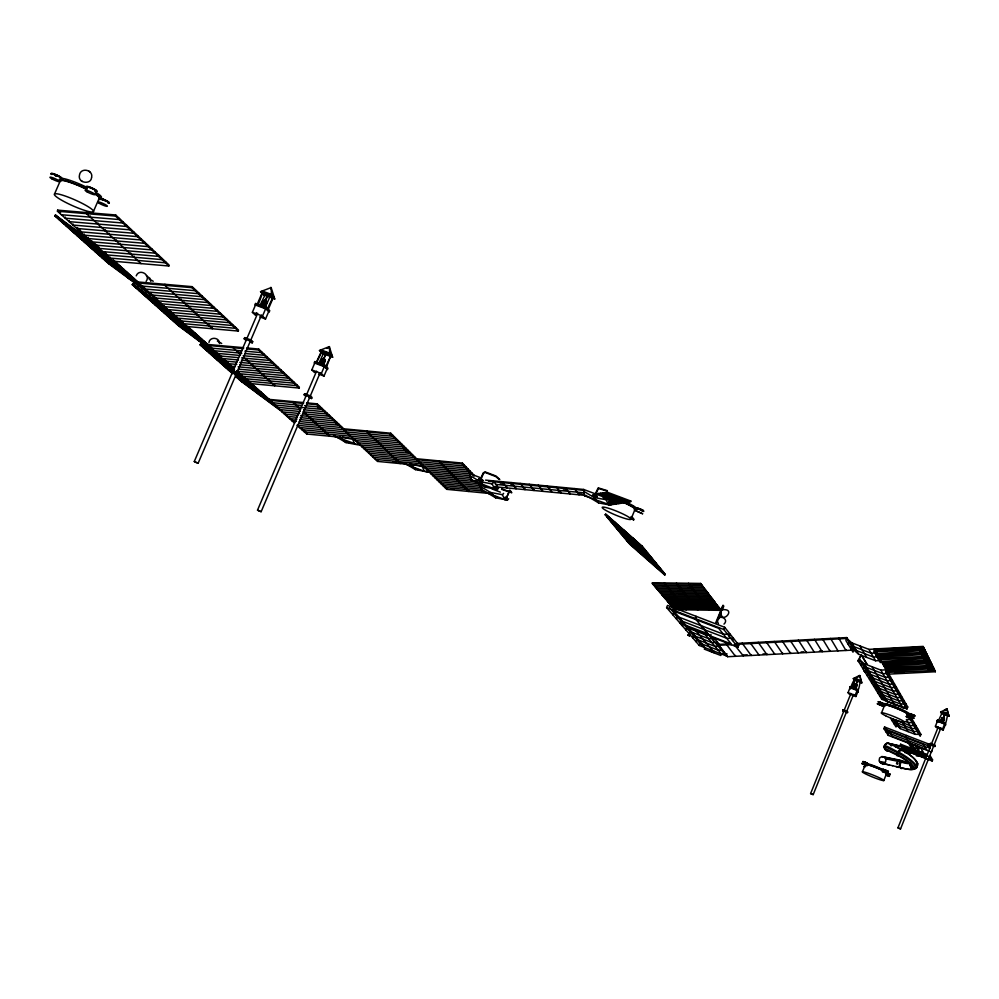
<?xml version="1.0" encoding="UTF-8"?>
<svg xmlns="http://www.w3.org/2000/svg" width="999" height="999" viewBox="0 0 999 999"><rect width="100%" height="100%" fill="white"/><g stroke="black" fill="none" stroke-linecap="round" stroke-linejoin="round"><path stroke-width="1.5" d="M922.764 752.709L921.303 748.538L918.768 747.889L918.031 748.888M611.9 503.846L611.625 504.67L630.594 501.873L630.869 501.073L611.9 503.846L610.626 505.157L584.502 495.741L583.678 489.46L556.393 486.85L560.951 493.069M498.663 488.124L497.39 489.435L494.567 488.911L471.004 479.97L469.78 473.626M495.367 487.387L494.555 487.462L494.967 486.463L496.678 487.387M495.816 487.962L496.653 488.573L496.016 487.637M495.979 488.024C495.641 489.86 495.929 485.926 495.829 488.536M506.568 498.051C508.916 500.974 502.534 497.377 506.431 497.877M509.877 490.759L505.944 498.776M917.606 763.373L916.707 767.657A19.031 3.584 18.2 0 1 914.147 768.506L910.663 766.645M691.633 602.547L691.658 601.773M692.257 588.823L692.282 588.024L687.799 587.974M693.506 590.397L693.543 589.61M694.08 605.556L694.118 604.782M696.003 593.518L696.028 592.732M696.515 608.528L696.54 607.767M698.463 596.615L698.501 595.829M720.878 610.352L700.536 583.416L652.422 582.779L652.384 583.578L674.612 609.677L720.878 610.352L700.536 583.416M700.911 599.675L700.948 598.901M703.021 586.613L702.984 587.4L655.094 586.75L655.132 585.963L657.779 589.909L705.444 590.559L705.481 589.772M703.333 602.709L703.371 601.935L700.436 601.898M704.245 588.186L704.22 588.985L656.443 588.336L656.48 587.537M705.731 605.719L705.769 604.944L701.398 604.882M706.693 591.333L706.668 592.12L659.115 591.47L659.14 590.684M707.916 592.894L707.879 593.681L660.439 593.019L660.464 592.245L663.061 596.116L710.301 596.778L710.326 595.991L704.407 595.916M708.116 608.703L708.141 607.929L705.244 607.892M709.128 594.455L709.09 595.229L661.75 594.58L661.788 593.793M711.525 597.527L711.488 598.314L664.372 597.652L664.41 596.865L665.671 599.175L712.687 599.85L712.724 599.063L706.83 598.975M713.91 600.586L713.873 601.361L666.97 600.699L666.995 599.924L669.542 603.721L716.233 604.395L716.258 603.608M718.593 606.618L718.568 607.38L672.09 606.705L672.115 605.943L674.612 609.677M916.62 762.811L916.657 762.137M664.435 582.941L686.151 609.84L686.188 609.078M665.721 585.327L665.759 584.54M668.368 588.498L668.393 587.699M668.294 601.435L668.256 602.21L715.059 602.884L715.084 602.11L709.228 602.022M670.978 591.633L671.016 590.846M673.563 594.742L673.601 593.955L670.641 593.918M673.376 607.429L673.351 608.191L719.73 608.878L719.755 608.104L713.948 608.016M676.448 583.104L697.714 610.014M676.136 597.814L676.161 597.04L670.292 596.952M677.722 585.489L677.747 584.702M677.409 599.35L677.434 598.563M678.671 600.861L678.708 600.087L672.851 599.999M680.307 588.661L680.331 587.862M679.932 602.372L679.969 601.598M681.193 603.883L681.218 603.109L675.399 603.021M682.854 591.795L682.891 591.008L678.433 590.946M682.442 605.382L682.467 604.607M684.128 593.356L684.165 592.569M683.678 606.88L683.716 606.106L677.921 606.018M684.927 608.366L684.952 607.592M685.389 594.904L685.426 594.118L679.52 594.043M686.65 596.453L686.688 595.666M688.486 583.266L709.29 610.177M689.148 599.512L689.185 598.726M689.722 585.651L689.76 584.852M900.436 749.437L900.199 748.813L898.064 751.847C894.33 750.736 877.984 739.522 886.3 750.499M884.34 747.339L884.714 745.366M609.028 502.872L608.291 503.259L608.703 502.26L610.127 503.009M609.427 504.308C608.191 503.446 611.688 505.244 609.44 503.746M499.225 479.458L495.716 476.535L485.052 472.427L483.678 473.264L480.282 480.382L481.343 480.981M902.172 761.937C902.035 758.029 896.952 770.554 902.909 768.256A16.046 3.009 18.2 0 0 913.198 768.743L913.049 768.381M689.073 635.277L687.886 635.039M898.064 751.847L896.84 755.656L897.751 754.907M917.269 762.824L916.22 760.938A16.921 3.521 30.7 0 0 904.357 751.223C901.348 744.605 896.278 757.517 898.938 755.531M900.923 749.849L900.698 749.25L898.675 752.147A3.971 0.724 -62.2 0 0 897.626 754.557L897.689 755.744M901.622 750.062L901.585 749.412M91.608 177.535C93.556 169.805 80.682 167.008 79.483 175.025C77.422 183.242 90.884 184.927 91.533 177.772M910.239 763.985L910.713 766.92M910.176 765.184L910.451 764.148M917.482 765.321L917.756 764.272M547.327 485.989L551.947 492.207M549.587 489.535L549.7 488.686M565.471 487.712L569.979 493.931L570.079 493.081M574.462 489.435L574.575 488.586L579.008 494.792L579.108 493.943L582.13 494.23M507.13 487.075L507.03 487.924L502.097 481.693M511.126 482.542L515.996 488.786L516.096 487.937M520.167 483.404L524.962 489.635L525.074 488.786M522.514 486.963L522.627 486.101M529.208 484.265L533.953 490.497L534.053 489.647M495.529 484.378L531.53 487.824L531.643 486.963M538.261 485.127L542.944 491.358M540.559 488.673L540.659 487.824M477.584 482.667L477.697 481.83M493.081 480.831L498.076 487.075L586.538 495.516M435.052 476.885L434.927 477.722L476.71 481.743M437.05 478.846L436.925 479.682L478.596 483.691M439.498 460.926L439.385 461.788L468.768 491.471L468.893 490.646M439.023 480.794L438.911 481.63L480.482 485.639M441.408 463.836L441.533 462.987M440.996 482.742L440.884 483.578L480.869 487.437M443.431 465.884L443.556 465.022M442.969 484.677L442.844 485.502L482.729 489.36M445.442 467.907L445.566 467.057M444.917 486.6L444.805 487.425L484.59 491.271M447.44 469.93L447.564 469.08M489.385 493.469L446.74 489.335L446.853 488.511L424.937 466.92L424.812 467.757L470.129 472.102L470.242 471.253L467.22 470.966M449.425 471.94L449.55 471.091M451.411 473.938L451.523 473.089M453.384 475.924L453.496 475.087M455.332 477.909L455.457 477.06M457.28 479.87L457.405 479.033M459.228 481.83L459.34 480.994M462.412 463.111L474.1 475.262L473.988 476.098L462.287 463.973L462.412 463.111L416.645 458.753L390.721 433.216L343.793 428.808L317.158 403.833L306.643 402.859M461.151 483.778L461.276 482.942M464.385 465.159L464.26 466.021L373.189 457.33M463.074 485.714L463.186 484.877M466.346 467.207L466.233 468.056L375.387 459.378M464.985 487.649L465.097 486.813M468.306 469.23L468.181 470.079L377.56 461.413L317.02 404.732L306.506 403.758M466.883 489.56L466.995 488.736M403.896 446.191L403.771 447.053L357.542 442.682L357.679 441.808M412.437 454.607L412.325 455.469L366.558 451.111L366.683 450.262L362.2 446.053L362.075 446.915L408.067 451.286L408.191 450.424L403.584 449.987M414.548 456.68L414.423 457.542L368.781 453.196L368.906 452.335M416.533 459.615L416.645 458.753M418.618 461.663L418.743 460.814M420.691 463.711L420.816 462.849M422.752 465.734L422.877 464.885L422.377 466.595L424.263 471.266L427.809 471.94L428.608 470.541M426.973 468.931L426.86 469.78L472.065 474.113L472.177 473.264L469.155 472.964M429.008 470.929L428.896 471.778L469.468 475.674M431.031 472.927L430.919 473.763L471.391 477.659M433.054 474.912L432.929 475.749L471.803 479.483M369.393 434.078L369.518 433.204M371.116 454.408L370.991 455.269L462.287 463.973M376.173 440.584L376.298 439.71M378.409 442.732L378.534 441.858M377.56 461.413L377.684 460.564M380.631 444.867L380.756 443.993M382.842 446.99L382.967 446.116M385.04 449.1L385.164 448.239M446.74 489.335L390.597 434.103L390.721 433.216M395.167 437.587L395.042 438.461L301.898 429.682L302.023 428.808L306.069 432.43M397.365 439.747L397.24 440.634L304.333 431.855L304.458 430.981M395.879 459.49L396.004 458.641M399.55 441.908L399.425 442.782L306.755 434.028L296.978 425.287L390.597 434.103M398.014 461.538L398.126 460.689M401.723 444.056L401.598 444.93L355.269 440.547L355.394 439.672M400.249 462.724L400.137 463.573L367.108 431.893L367.232 431.006M336.688 422.14L336.563 423.027L299.787 419.58M341.446 426.598L341.308 427.472L298.888 423.489M343.668 429.682L343.793 428.808M346.016 431.88L346.141 430.994M348.339 434.066L348.476 433.179M359.94 443.943L359.815 444.805L405.919 449.175L406.044 448.314L402.972 448.014M364.448 448.164L364.323 449.026L410.202 453.384L410.327 452.522L405.731 452.085M305.594 414.048L305.731 413.149M306.755 434.028L306.88 433.154M310.552 418.569L310.677 417.682M312.999 420.816L313.137 419.93M317.02 404.732L317.158 403.833M315.447 423.052L315.572 422.165M319.643 406.168L319.518 407.068L304.52 405.669M324.588 410.789L324.45 411.688L303.571 409.74M322.702 429.682L322.827 428.808M327.035 413.087L326.898 413.986L303.097 411.763L329.832 436.201M325.087 431.868L325.212 430.994M327.46 434.041L327.597 433.166M331.88 417.632L331.755 418.531L300.699 415.621M334.29 419.892L334.166 420.779L300.249 417.607M269.355 380.906L269.493 379.982M272.64 362.1L272.502 363.049L241.421 360.239M251.323 383.454L269.131 399.375L268.993 400.274L303.496 403.484M275.387 364.672L275.237 365.622L239.835 362.4M225.399 367.295L271.74 401.71L271.603 402.622L301.523 405.394M274.85 384.877L274.713 385.801L244.505 358.191M278.109 367.22L277.959 368.169L239.723 364.685M280.819 369.767L280.669 370.704L238.137 366.833M283.504 372.29L283.366 373.226L238.299 369.118M277.784 407.117L279.358 409.553L300.137 411.488M286.189 374.8L286.039 375.736L236.451 371.203L294.505 423.077L294.63 422.202M282.055 410.939L281.918 411.838L299.675 413.499M288.848 377.297L288.711 378.221L239.248 373.701L239.398 372.777L237.525 371.104M291.496 379.77L291.358 380.706L242.033 376.186L242.17 375.262L241.596 376.024L236.751 372.427M294.131 382.242L293.993 383.166L244.792 378.658L244.942 377.734L250.412 382.642L249.837 383.391L235.427 372.702M289.648 417.732L289.51 418.618L296.853 419.305M293.107 401.598L292.969 402.51L300.587 409.465L276.785 407.255L276.923 406.356L276.361 407.093L238.948 379.32L239.51 378.584L237.725 376.998M296.74 384.69L296.603 385.626L247.54 381.118L247.69 380.194L247.103 380.944L236.263 372.914M295.529 404.845L295.667 403.933M250.274 383.554L299.213 388.062L299.35 387.137L258.704 349.038L246.691 347.952M298.064 407.155L298.202 406.256M238.798 352.972L238.948 352.023M247.327 360.776L247.477 359.827M252.934 365.896L253.072 364.947M299.213 388.062L258.554 350L258.704 349.038M258.466 370.954L258.616 370.017M261.526 351.685L261.376 352.635L244.905 351.161M264.323 354.308L264.186 355.269L244.78 353.509M263.948 375.961L264.086 375.025M267.12 356.918L266.97 357.879L243.157 355.719M269.892 359.528L269.742 360.477L241.546 357.917M211.201 304.508L211.039 305.519L157.705 300.836L157.854 299.825L151.274 293.943L150.637 294.767L108.741 263.748L54.783 215.859L55.457 214.997L97.964 246.428M209.266 325.974L209.428 324.987M212.45 327.759L212.3 328.746L164.81 285.314L164.96 284.29M217.395 310.314L217.233 311.313L164.211 306.643L164.36 305.644M220.454 313.187L220.304 314.185L167.432 309.528M223.514 316.046L223.351 317.045L170.629 312.387L170.779 311.388M226.536 318.893L226.386 319.88L173.814 315.222L173.963 314.235L173.339 315.047L132.243 284.615L132.867 283.803L172.752 313.336M229.558 321.715L229.395 322.702L176.973 318.057L177.135 317.07L176.511 317.882L135.527 287.512L136.139 286.713L155.394 300.974L153.371 298.988L152.76 299.8L199.113 341.071M225.25 360.127L225.112 361.064L236.888 362.137M232.542 324.513L232.392 325.512L180.12 320.866L180.27 319.88L183.404 322.677L182.78 323.476L142.02 293.281L142.632 292.482M235.527 327.31L235.377 328.296L183.242 323.651M233.179 346.74L233.042 347.702L240.709 354.72M230.956 365.222L230.819 366.158L235.202 366.571M186.351 326.436L238.336 331.069L238.486 330.082L192.145 286.651L137.862 281.943L132.867 278.246M233.791 367.757L233.641 368.693L57.443 211.239L57.63 210.152L115.684 214.972L168.993 264.947L168.831 265.996L113.399 261.238L113.561 260.19L137.862 281.943L137.7 282.954L191.983 287.675L238.336 331.069M181.131 300.237L181.281 299.225M184.328 303.172L184.49 302.16M187.512 306.081L187.675 305.082M191.983 287.675L192.145 286.651M190.684 308.978L190.834 307.979M195.367 289.673L195.217 290.697L141.084 285.989L141.246 284.965L140.609 285.801L98.352 254.533M193.831 311.85L193.981 310.851M198.576 292.67L198.414 293.694L144.455 288.986L144.618 287.974L142.37 285.964M196.953 314.71L197.103 313.711M201.761 295.667L201.598 296.678L147.802 291.983L147.952 290.971L147.315 291.795L105.295 260.689L105.931 259.865L102.472 256.793L101.836 257.617L143.968 288.811L144.618 287.974M204.92 298.626L204.77 299.638L151.124 294.942L151.274 293.943M208.067 301.573L207.917 302.585L154.42 297.902L154.583 296.89M148.302 245.542L148.127 246.616L91.671 241.833L91.846 240.759M151.811 248.838L151.636 249.9L95.355 245.117L95.529 244.056L97.353 245.692M155.282 252.098L155.12 253.159L99.013 248.389L99.176 247.327L98.514 248.202L54.783 215.859M158.754 255.344L158.579 256.393L102.647 251.623M162.188 258.566L162.025 259.615L106.256 254.857L106.418 253.796L104.62 252.185M165.597 261.763L165.434 262.812L109.84 258.054L110.002 257.005L109.341 257.867L65.996 225.811L66.658 224.95M161.126 302.747L160.964 303.746L214.148 308.416L214.298 307.417L211.338 307.155M168.831 265.996L115.509 216.071L115.684 214.972M119.405 218.456L119.231 219.555L61.351 214.735M116.246 240.909L116.408 239.847M123.102 221.928L122.927 223.014L65.235 218.194L65.41 217.108M119.855 244.218L120.03 243.157M126.773 225.374L126.598 226.461L69.081 221.641L69.256 220.554M130.419 228.783L130.245 229.87L72.915 225.062L73.089 223.976M130.569 254.008L130.732 252.959M134.041 232.18L133.878 233.267L76.711 228.459L76.886 227.385L80.669 230.757L80.494 231.83L137.475 236.638L137.65 235.564M134.091 257.23L134.253 256.181M141.221 238.911L141.046 239.985L84.241 235.19L84.415 234.116M144.768 242.245L144.605 243.306L87.974 238.524L88.149 237.45M86.601 212.55L86.426 213.649L141.071 263.611M90.247 217.145L90.422 216.046M97.802 224.051L97.964 222.964M105.245 230.856L105.419 229.782M108.941 234.228L109.103 233.154M858.703 660.726L860.276 656.68M858.953 661.326L859.739 660.789L858.953 661.138L859.14 660.252M865.446 671.053L864.197 671.116M904.844 752.522L905.481 749.799M905.406 752.771L906.081 749.912M902.572 749.113L902.147 750.973M904.332 751.535L904.832 749.6M896.503 763.711L896.74 762.774M897.139 763.86L897.377 762.936M897.764 764.023L898.001 763.099M922.364 752.746L922.601 751.835M721.028 611.775C720.541 625.686 737.112 608.878 723.101 609.652M879.332 702.584L880.768 702.871M879.482 702.672L880.406 702.846M882.629 703.858L881.817 703.446M866.807 763.636L865.896 763.099M865.434 762.949L867.344 763.798L865.596 762.961M883.765 704.045L883.178 703.97M868.044 763.698L866.782 763.024M208.941 342.445C209.915 336.313 219.78 337.3 219.455 343.556M600.187 494.093L600.461 493.294L623.838 502.11L623.563 502.909M602.597 493.768L602.872 492.969L626.198 501.76L625.923 502.559M607.367 493.131L607.642 492.332L630.869 501.073M609.477 498.838L609.752 498.026M614.248 498.164L614.522 497.365M614.035 504.308L614.323 503.496L609.065 501.523M616.62 497.827L616.895 497.027M616.433 503.958L616.72 503.146L607.554 499.687M618.831 503.608L619.105 502.797L583.678 489.46L583.566 490.309L488.474 481.256M621.203 503.259L621.478 502.447L598.039 493.618M885.214 770.803L883.89 770.079L885.876 770.853M882.966 763.723L880.594 762.936L879.108 760.564L879.607 757.929L881.817 756.58L900.848 760.301L898.9 767.382L899.537 766.62M909.852 713.736L909.227 713.998M911.725 714.772L910.189 714.335L910.788 714.772M910.426 714.56L911.363 714.747M888.685 774.237L888.024 773.8M889.672 774.088L890.221 774.512L889.572 774.375M889.959 774.637L888.648 773.588M912.686 715.584L913.586 715.746L912.986 715.309M912.474 715.471L914.622 715.896M914.734 716.208L914.247 715.496M892.382 721.078L893.131 719.205L896.765 725.112L896.028 726.972L890.534 718.094M905.131 705.794L905.918 703.845L900.711 704.095L885.102 698.114L880.544 694.105L879.757 696.066M859.477 659.565L882.517 697.339L887.549 702.135L864.31 663.798L859.477 659.565L858.641 661.638L881.742 699.288L906.967 708.965L907.741 707.017L881.992 662.187L929.732 660.277L923.551 660.014M865.846 763.224A12.488 1.111 21.9 0 1 883.765 769.942L884.902 770.704L884.402 770.241M883.765 780.594A11.613 0.999 22 0 0 869.33 773.638A11.613 0.999 22 0 0 866.308 774.275A11.613 0.999 22 0 0 883.765 780.594L886.725 773.214M906.056 716.495L910.601 716.57L920.928 734.415L920.191 736.275L909.827 718.506L910.601 716.57L906.692 716.046M932.142 760.988L929.619 756.705L930.069 755.606L932.579 759.889L932.142 760.988L902.971 749.712L900.211 745.341L900.648 744.23L927.384 754.57M911.6 721.553L912.362 719.63L906.355 719.53L915.084 734.315L920.928 734.415M901.597 747.527L902.035 746.428L904.607 748.701L926.41 757.13M905.793 737.1L906.455 735.451M902.971 749.712L903.421 748.613L900.648 744.23M913.361 724.562L914.122 722.664M915.096 727.547L915.846 725.649L909.902 725.549L894.792 719.73L900.224 728.583L915.084 734.315M916.807 730.494L917.569 728.608L911.65 728.496L896.627 722.714L893.131 719.205M910.788 747.015L911.538 745.142L910.064 742.732M918.506 733.403L919.255 731.53M914.897 751.011L915.346 749.912L915.171 751.46L917.269 754.894M917.856 749.75L918.605 747.876L917.169 745.479M917.544 755.344L917.981 754.245M937.05 721.116L937.449 720.129L945.216 723.114L945.853 724.325L945.454 725.311L944.817 724.1L937.05 721.116L937.699 722.327M944.729 723.776L945.304 724.725L943.168 730.057L936.013 727.309L935.414 726.198L937.549 720.853L944.867 723.788L943.805 722.714M928.396 743.905L930.281 747.19L929.632 748.838L927.734 745.566L928.396 743.905L884.565 727.01L883.903 728.646L888.223 735.351L931.505 752.06L932.154 750.436M938.473 720.641L942.144 712.786M930.044 744.168L930.369 743.368L934.739 745.054L934.789 746.515L930.044 744.168L934.789 746.515M930.419 744.829L930.369 743.368M940.846 728.046L900.561 828.87L899.375 828.521L897.939 827.834L938.223 727.035M943.181 718.019L945.042 713.348M943.443 718.119L945.778 712.287L943.243 718.019M946.965 709.777C945.079 708.915 947.689 710.726 947.189 709.215M943.943 718.793L943.493 721.141L942.844 720.991M934.415 745.853L934.739 745.054M943.168 730.057L942.581 728.958L944.792 723.738M930.881 758.853L931.33 757.754L929.02 757.717M944.817 724.1C946.802 723.326 946.865 714.335 948.088 715.808M854.307 679.183C854.108 687.799 847.127 692.12 854.557 679.22M851.648 688.011L855.144 680.119M860.863 665.272L861.7 663.211L866.508 667.419L882.966 673.713L887.075 673.501M842.706 710.489L843.019 709.69L847.339 711.363L847.502 712.849L842.706 710.489L843.181 711.176L843.019 709.69M853.521 694.48L813.198 794.592L812.062 794.267L810.601 793.581L850.923 693.481M855.344 684.627L854.595 684.452L856.268 683.928L857.117 685.489L855.344 684.627L854.52 688.286L856.205 687.774L857.117 685.489L856.268 683.928L854.595 684.452L853.67 686.725L854.52 688.286L856.205 687.774L855.444 687.599L856.443 685.214M855.406 684.79L854.582 686.837L855.619 687.262M855.931 684.54L857.679 680.194M856.093 684.627L857.816 680.244M859.302 676.198L859.877 675.799M863.074 668.855L863.898 666.808L868.668 671.003L885.027 677.247L890.484 676.972L889.659 679.02M847.015 712.15L847.339 711.363M855.906 696.528L855.144 695.354L857.279 690.034L850.199 687.324L848.051 692.632L848.838 693.806L855.906 696.528L858.041 691.221L856.405 689.173M857.766 689.547L858.203 691.808L857.766 689.547L850.087 686.6L850.536 688.86M857.629 690.309C859.664 689.56 859.402 680.856 860.838 682.354M865.696 670.554L865.721 671.94L865.696 670.554L865.034 671.253M865.384 671.815L865.609 670.829M865.246 672.402L866.071 670.366L870.816 674.537L887.075 680.756L892.494 680.469L891.682 682.517M738.174 644.255L846.777 638.461L851.785 642.844L868.918 649.375L874.637 649.063L873.775 651.223L880.331 662.587L881.18 660.476L879.033 656.718L878.171 658.841M867.394 675.911L868.206 673.888L872.926 678.021L889.098 684.215L894.48 683.928L893.668 685.963M875.986 655.057L876.847 652.921L874.637 649.063M869.517 679.37L870.329 677.359L875.024 681.468L891.096 687.624L896.453 687.349L895.641 689.36M871.615 682.792L872.414 680.781L877.085 684.877L893.056 690.996L898.388 690.734L897.589 692.732M873.688 686.163L874.487 684.178L879.132 688.249L895.004 694.33L900.299 694.068L899.5 696.053M875.736 689.497L876.535 687.524L881.143 691.57L896.927 697.627L900.886 697.427M864.31 663.798L880.868 670.117L886.388 669.829L885.551 671.915L906.967 708.965M877.759 692.806L878.546 690.833L883.141 694.867L898.838 700.886L902.759 700.686M887.624 675.486L888.448 673.426M880.057 702.197L878.583 701.872L879.42 701.985M881.742 699.288L882.517 697.339L887.05 701.323L902.572 707.28L907.741 707.017L903.046 708.091L880.868 670.117M881.555 712.836L884.727 704.919M886.525 704.894L886.887 703.983M862.487 771.74L865.459 764.36M886.076 732.017L886.737 730.394L890.546 733.753L925.136 747.102L928.995 747.165M901.398 699.337L902.197 697.364M888.223 735.351L888.873 733.728L884.565 727.01M894.217 724.038L894.967 722.177L898.438 725.661L913.373 731.418L917.781 731.505M903.283 702.584L904.07 700.624M736.812 643.443L846.74 637.574L845.916 640.609L852.996 652.16L853.808 649.175M848.301 644.505L849.162 642.382L854.133 646.728L871.165 653.221L876.847 652.921L876.747 653.596L925.174 650.461M850.661 648.351L851.523 646.241L856.455 650.561L873.388 657.017L877.621 656.793M858.566 660.289L859.914 656.955M859.053 661.488L859.003 660.364M695.978 641.658L696.84 639.547L701.66 643.843L718.281 650.237L722.452 650.012M726.947 653.708L726.098 655.794L699.263 645.466L700.112 643.381L669.392 607.554M699.263 645.466L672.864 614.81L673.713 612.599L678.796 617.082L704.907 647.639L704.307 649.125L720.816 655.481L721.428 653.995L704.37 633.603M726.098 655.794L710.102 636.538L710.976 634.377M715.871 622.34L723.064 605.194L716.42 623.039M718.756 618.968L721.091 613.249M722.265 610.389L723.825 605.993M713.386 640.496L714.26 638.349L719.892 645.154M711.812 651.773L710.514 651.148L710.863 650.299L714.26 651.66L713.923 652.497L712.886 652.21L713.286 651.286L714.26 651.66M710.576 651.211L710.863 650.299M711.613 651.61L711.962 650.774L710.913 650.361M716.62 644.392L717.494 642.257L711.862 642.557L695.042 636.101L690.159 631.755L689.285 633.878M714.21 651.598L713.923 652.497M724.662 627.272L738.823 645.067L737.936 647.24L723.763 629.495L724.662 627.272L667.519 605.382L666.62 607.592L672.814 614.785M729.332 636.475L730.232 634.265M732.554 640.496L733.453 638.311M676.448 618.968L677.334 616.795L682.329 621.228L726.623 638.224L732.08 638.299M679.969 623.064L680.856 620.903L685.826 625.312L707.829 633.766M681.468 624.812L682.354 622.652L687.312 627.047L731.206 643.905L718.631 628.309L673.601 611.051L678.746 617.07L723.363 634.178L728.858 634.253M682.417 625.911L683.304 623.751L688.249 628.146L705.282 634.69L708.129 634.54M685.876 629.919L686.75 627.784L691.67 632.155L708.591 638.648L712.836 638.423M695.129 618.518L696.041 616.308L696.078 619.667L709.203 635.451M688.998 634.303C688.673 634.69 689.847 635.839 689.385 634.752M689.485 634.115L689.41 636.251L690.022 634.74M692.657 637.799L693.518 635.676L698.376 639.997L715.084 646.428L719.28 646.203M630.931 519.305A15.547 1.986 22.5 0 0 610.489 508.891A15.547 1.986 22.5 0 0 608.366 511.738A15.547 1.986 22.5 0 0 630.931 519.305L634.989 509.465M642.919 511.063C646.365 510.951 635.164 506.868 637.724 508.454M630.931 518.831L633.666 519.855L633.915 519.243L631.743 516.545M595.179 495.367C592.981 494.755 597.127 495.417 595.267 496.728L596.503 497.252L596.915 496.253L592.869 494.667C591.508 496.103 594.442 496.865 594.018 495.017M595.342 496.815L594.105 496.191L598.201 487.874L607.355 490.659M596.84 496.153L596.503 497.252M598.488 493.993L600.486 493.993M609.103 502.422L608.928 503.696L609.34 502.697M609.028 504.158L608.703 502.26M910.301 764.26L910.663 763.373M917.631 765.209L915.821 767.507M480.656 479.358L482.904 480.407L478.971 478.921L478.558 479.92L478.883 478.821L480.107 479.283L479.682 480.282M478.459 479.82L480.057 480.244L483.154 472.964L485.027 471.84L496.016 476.024L499.812 479.495M481.668 479.882L481.243 480.881L482.492 481.406L482.817 480.319M495.379 486.613L495.229 487.899L495.641 486.9M495.429 488.374L495.841 487.375L494.967 486.463M505.769 497.577L505.357 498.551L505.519 497.315M505.556 499.038L505.119 497.165M314.498 372.515L311.813 369.917L314.947 362.562L324.488 366.146L327.135 368.756L324.013 376.086L318.581 374.051M316.321 362.35L321.341 351.398L321.903 351.71L316.621 362.562M305.794 396.328L304.146 394.792L304.608 393.693L310.427 395.891L312.063 397.427L311.601 398.526L308.691 397.427M318.331 364.335L323.514 353.471M320.167 372.764L261.151 511.688L259.141 511.013L257.517 510.127L316.558 371.191M321.803 358.991L320.467 362.137L321.616 364.298L324.001 363.599L325.337 360.439L324.188 358.279L321.803 358.991L325.337 360.439L324.538 360.352L324.188 358.279L322.602 359.066L321.266 362.225L321.616 364.298L323.039 362.949L324.188 358.279M321.403 362.562L320.617 362.038L321.815 359.153M321.491 362.137L322.702 359.29L324.151 359.89L322.939 362.724M326.511 352.422L323.626 359.103L326.685 352.485M329.008 347.727L329.333 346.965M324.001 363.424L325.187 360.539L324.4 360.015L323.339 363.349M324.013 376.086L321.366 373.501L324.488 366.146M324.525 366.77L325.112 365.409L314.76 361.526L314.185 362.887L324.525 366.77L327.397 369.605L327.972 368.244L325.112 365.409M325.537 367.058L330.706 356.168M324.25 365.422L326.361 367.42L330.594 356.256M256.531 312.65L255.419 315.247L252.385 312.3L255.719 304.483M263.187 292.969L262.225 292.557L257.205 304.283L258.167 304.707L262.762 292.707M246.054 340.534L244.181 338.786L244.68 337.625L250.849 339.947L252.71 341.695L252.21 342.857L249.75 341.92M260.052 305.219L265.035 294.98M261.513 315.022L198.164 463.186L196.066 462.5L194.281 461.513L257.667 313.336M265.21 300.974L268.144 293.781M268.331 293.843L265.11 300.874M265.384 301.036L268.469 293.931M270.816 288.773L271.154 287.962M265.422 305.432L266.721 302.41L265.859 301.823M266.883 302.31L265.447 305.657L262.912 306.418L261.688 304.108L263.124 300.761L265.659 300L266.883 302.31L263.124 300.761L264.173 301.473L265.659 300L265.834 301.598L262.912 306.418L262.512 304.171L263.948 300.824L265.659 300M265.284 307.405L270.404 295.542M268.856 311.226L265.522 319.031L262.512 316.084L265.859 308.266M265.884 308.916L266.508 307.467L255.519 303.384L254.907 304.82L265.884 308.916L269.143 312.125L269.755 310.689L266.508 307.467M267.12 309.365L272.652 297.814M268.082 309.79L273.077 298.077L272.14 297.702M61.039 178.609L61.201 178.234A23.064 3.459 24 0 1 86.838 187.337M54.57 193.893L60.352 180.657M93.269 211.863A21.466 3.134 24 0 0 67.358 196.803A21.466 3.134 24 0 0 61.189 199.95A21.466 3.134 24 0 0 93.269 211.863L99.013 198.664A21.454 3.209 24 0 0 95.892 194.68M95.417 192.008A23.064 3.459 24 0 1 99.413 198.027L99.251 198.401A5.694 0.849 23.9 0 0 98.826 198.451M915.559 753.296L913.473 752.097L916.97 753.146M136.239 275.836C139.198 267.982 151.149 274.837 146.129 281.368M916.383 753.121L919.167 754.545L918.268 753.621M916.67 766.882L916.82 764.834L916.57 766.907M254.995 390.834L255.557 390.097L257.305 391.67M257.63 393.181L258.179 392.445M260.627 393.032L261.201 392.282L255.257 387.874M263.286 395.404L263.861 394.655L256.743 389.385M268.569 400.112L269.131 399.375L303.634 402.572M279.495 408.653L278.933 409.39L241.608 381.68L236.263 376.935L236.825 376.211M155.981 302.672L156.593 301.86L163.848 307.23M158.516 306.606L157.917 307.392L198.139 337.2L198.739 336.401L191.633 331.131M165.522 311.176L166.134 310.364M168.669 313.973L169.281 313.174M171.791 316.758L172.402 315.959M173.951 320.317L173.351 321.104L213.049 350.524M174.9 319.518L175.512 318.718L173.439 316.883M176.985 323.014L176.386 323.788L215.971 353.134L216.571 352.36M177.984 322.265L178.596 321.478M180.27 319.88L179.658 320.691L138.774 290.409L139.398 289.598L132.867 283.803M184.116 327.722L184.715 326.935M186.501 325.449L185.889 326.261L145.23 296.141M189.598 328.221L188.973 329.021L148.426 298.976L149.038 298.177M193.157 335.776L193.756 335.002M232.667 373.751L200.037 344.78L200.624 344.018L234.54 369.168M209.216 351.66L208.629 352.41L233.853 371.128M212.038 354.17L211.463 354.932L233.029 370.916M222.215 361.65L222.802 360.901M223.214 364.098L222.64 364.847L233.304 372.764M227.834 366.658L228.409 365.896L230.27 367.557M230.619 369.131L231.194 368.381M230.856 372.14L231.431 371.403M238.873 376.486L239.448 375.736L237.625 374.113M241.608 378.908L242.17 378.171M241.608 381.68L242.17 380.956M247.003 383.716L247.565 382.979L249.35 384.565M249.675 386.101L250.25 385.364M70.342 228.222L69.68 229.083L112.899 261.051L113.561 260.19M81.256 237.924L80.607 238.773L123.464 270.479L124.113 269.63L116.958 264.335M83.978 238.561L84.64 237.687M87.625 241.808L88.287 240.946M88.424 244.293L87.775 245.13L130.382 276.673L131.031 275.824L121.541 268.806M91.246 245.03L91.908 244.181L93.706 245.779M94.855 248.239L95.504 247.39M95.492 250.574L94.843 251.423L137.225 282.779L137.862 281.943M101.985 254.595L102.635 253.746M106.418 253.796L105.757 254.67L62.288 222.515M105.519 257.742L106.169 256.893M109.041 260.876L109.678 260.027M108.741 263.748L109.378 262.924L111.838 264.747M112.525 263.973L113.174 263.137M117.108 263.361L116.446 264.223L73.352 232.33M115.996 267.07L116.633 266.221M119.443 270.142L120.08 269.293M122.865 273.189L123.501 272.352M130.282 278.396L129.645 279.233L76.611 231.993L77.273 231.131L80.969 234.415M152.223 300.999L151.611 301.798L192.045 331.768L192.657 330.969L187.899 327.435M509.515 490.284L505.956 499.188M605.144 514.772L605.706 514.148L642.02 546.053L665.284 574.413L664.76 575.012L629.82 544.293L605.144 514.772L644.855 549.512L644.305 550.137L608.154 518.369L608.703 517.757M607.205 515.959L606.655 516.583L642.894 548.414L643.443 547.789L605.706 514.148M611.688 521.328L611.138 521.94L650.449 556.331L649.899 556.942M613.161 523.101L612.612 523.701L648.513 555.257L649.063 554.645L609.652 520.154M614.635 524.862L614.085 525.462L653.209 559.69L652.659 560.302L617.007 528.958L617.557 528.359M615.684 524.512L616.246 523.901L614.76 522.115L614.198 522.727L638.536 551.947L639.06 551.348M619.005 530.094L618.456 530.694L657.292 564.672L656.755 565.272L621.341 534.14L621.878 533.541L620.441 531.818L619.904 532.43L655.394 563.623L655.943 563.011L649.263 557.155M623.314 535.252L622.764 535.851L661.326 569.58L660.789 570.179M626.198 534.228L626.748 533.603L623.826 530.082L623.276 530.694L647.252 559.627L647.789 559.028M624.725 536.962L624.188 537.562L659.44 568.543L659.989 567.944L655.569 564.06M627.559 540.347L627.022 540.934L662.112 571.79L662.649 571.191L659.352 568.294M628.958 542.02L628.421 542.619L663.436 573.401L663.973 572.802L659.59 568.943M631.58 543.606L632.117 542.994L634.328 544.942M637.15 550.299L637.687 549.7L645.342 556.431M642.02 546.053L641.47 546.678L664.76 575.012M640.409 551.361L640.946 550.761L645.366 554.645M643.731 552.447L644.268 551.835L645.666 553.521L645.117 554.133M645.716 551.848L646.266 551.236L638.361 544.28M647.115 553.558L647.664 552.947L642.032 547.989M647.876 557.467L648.413 556.868L649.787 558.528L649.25 559.128M651.286 558.628L651.835 558.016L646.241 553.096M651.972 562.425L652.509 561.825L653.858 563.461L653.321 564.06M654.033 561.962L654.582 561.363L615.546 527.222L616.096 526.61L618.319 528.571M654.657 565.684L655.194 565.097L657.392 567.02M656.53 566.708L655.993 567.307L632.355 538.686L632.916 538.061L637.225 543.294M658.104 566.92L658.641 566.308L655.319 563.399M263.811 294.905L274.75 298.976L271.141 287.6L260.539 291.646L263.811 294.905L264.91 293.756L274.213 297.215L271.466 294.443L262.138 290.984M469.755 475.424L480.107 481.668L492.145 483.916L493.431 482.592M508.716 498.751L507.467 500.037L504.732 499.575L481.468 490.734L480.269 486.288L490.484 492.445L502.372 494.68L503.633 493.369M583.666 491.258L594.105 497.502L606.218 499.762L607.504 498.439M723.988 624.113C730.107 618.493 716.87 613.374 717.644 621.64M322.327 353.371L332.642 357.23L329.308 346.616L319.455 350.499L322.327 353.371L323.376 352.297L332.143 355.582L329.72 353.147L320.929 349.85L323.376 352.297M327.11 348.476L329.445 346.74M885.027 744.467L885.938 743.843M885.239 744.63L885.913 743.98M609.427 503.921L608.291 503.259M854.145 679.932L859.864 675.586L861.8 682.866L854.145 679.932L853.308 678.621L859.527 675.449M944.492 710.751L946.79 708.815L940.658 712.1L941.295 713.336M900.311 767.669L903.271 768.293A16.958 3.184 18.2 0 0 914.147 768.805L916.72 767.157M942.731 721.091L941.82 721.802L940.971 720.229L941.882 717.931L943.58 717.407L944.43 718.98L943.518 721.278L941.82 721.802L940.971 720.229L943.518 721.278L941.458 720.566M943.58 717.407L941.82 721.802L943.031 720.941L943.58 717.407L944.43 718.98L941.882 717.931L941.458 720.429M810.601 793.581L813.198 794.592M885.738 743.793L886.775 743.381M264.623 305.594L262.912 306.418L261.688 304.108L265.447 305.657L262.737 304.82M897.939 827.834L900.561 828.87M639.51 508.853L636.201 508.204L637.287 509.053M643.381 511.351L643.219 510.651M632.704 519.03L631.693 518.831L632.305 519.118M886.575 743.331L887.686 743.169M886.712 743.543L888.461 743.381M889.023 750.636L886.975 750.761M915.846 752.734L918.73 754.033L914.347 752.422M914.272 752.946L913.835 752.434L918.843 754.22M593.606 495.966L594.767 496.366L598.451 488.424L606.593 491.008M619.243 496.703L607.355 498.364L607.067 499.175L603.159 497.702M595.616 493.943L607.642 492.332M610.401 503.134L610.726 503.396M265.759 307.555L257.542 304.508M879.782 660.551L875.574 660.764L858.753 654.357L853.845 650.049L727.634 656.718L718.156 644.442L730.144 643.806M718.181 645.329L731.505 644.617M721.428 653.995L724.188 653.858M743.306 655.019L747.227 654.82M762.949 653.983L765.571 653.846M801.048 651.972L803.683 651.835M819.48 650.998L822.115 650.861L822.152 651.723L814.46 639.298M874.412 648.975L923.188 646.403L935.364 671.74L888.561 674.15L874.412 648.975L875.211 650.923L923.875 648.351L917.769 648.076M874.437 649.575L923.213 647.002L935.364 671.74M921.478 649.275L924.537 649.7L875.948 651.673M919.792 652.11L925.861 652.384L877.484 654.333M923.376 653.284L926.51 653.708L878.246 655.656M921.59 656.093L927.809 656.355L879.757 658.291M925.336 657.242L928.458 657.667L880.506 659.59M881.268 661.475L929.07 658.391M924.2 661.313L930.369 661.575L882.729 663.473M926.135 665.172L932.267 665.434L884.939 667.307M929.819 666.283L932.891 666.708L885.663 668.581M928.046 668.968L931.08 668.818M928.683 670.229L934.752 670.491L887.824 672.339M894.58 673.276L903.633 672.802M914.21 672.265L923.263 671.79M885.701 749.188L884.927 749.213L884.39 747.302M919.629 755.007L916.458 753.708M878.521 701.773L879.157 702.609M883.591 704.233L883.278 703.596M882.304 763.661C886.925 764.31 887.075 756.892 882.729 756.58M217.345 341.059L221.691 343.469M652.384 583.578L700.499 584.215M697.277 584.964L701.785 585.014L701.748 585.814L653.746 585.164L652.422 582.779M662.599 586.063L667.082 586.126M711.6 605.032L717.432 605.119L717.407 605.894L670.816 605.219M674.637 608.903L690.521 609.14M912.624 722.639L908.141 722.552L905.281 721.453M194.281 461.513L198.164 463.186M857.841 660.776L859.402 661.625M480.007 479.12L481.131 479.52M914.01 768.119L912.999 768.106L912.774 766.845A16.995 3.509 30.8 0 0 900.861 757.105L897.989 755.631M915.221 752.684L913.436 751.81L918.243 753.708M913.486 751.797L915.459 752.559M887.487 743.106L901.835 746.34M887.974 750.661L885.526 749.799M864.51 762.774L863.723 762.324L864.697 762.824M263.798 300.986L261.85 304.008L262.725 304.595M261.838 303.946L262.512 303.996M264.772 305.432L265.447 305.482M257.517 510.127L261.151 511.688M57.443 211.239L115.509 216.071M243.694 347.689L207.742 344.455L201.486 339.822M243.544 348.651L207.592 345.404L207.742 344.455L207.13 345.242L167.233 315.672L167.832 314.885L164.748 312.138L164.148 312.924L204.158 342.57L204.758 341.783L199.75 338.074M246.553 348.913L258.554 350M241.92 350.886L210.552 348.052L210.702 347.103L210.102 347.889L170.305 318.394M241.795 353.246L213.499 350.686L213.649 349.737L187.537 326.373M216.421 353.309L240.172 355.457M238.586 357.654L219.33 355.906L219.48 354.957L218.881 355.744L179.408 326.473L132.243 284.615M222.228 358.491L238.474 359.965M236.775 364.423L227.972 363.624L228.109 362.687L226.211 360.976M881.418 763.411L884.502 763.998M317.632 408.067L322.115 408.479L321.99 409.39L274.201 404.945L274.338 404.046L273.776 404.782L236.263 376.935M326.498 415.097L329.47 415.372L329.333 416.258L302.635 413.773M297.752 415.347L284.465 414.11L284.603 413.224L287.125 415.484L287 416.371L297.302 417.332M336.139 424.1L339.073 424.375L338.936 425.262L299.338 421.541M296.403 421.266L292.02 420.854L292.145 419.967L293.806 421.453M390.022 435.127L392.957 435.402L392.819 436.288L299.438 427.497M879.907 762.274L885.089 763.211M392.732 462.013L395.741 462.3M879.395 761.463L884.777 762.437M485.576 480.119L556.406 486.863M563.261 489.985L566.283 490.272M500.137 483.966L503.134 484.253M510.626 484.965L513.636 485.252M531.53 487.812L584.303 492.844M558.066 491.945L561.076 492.232M484.652 485.789L480.182 485.352L475.836 480.869M451.261 488.936L454.208 489.223M885.638 758.765L899.912 761.725M881.817 756.58L899.824 760.614M885.126 757.954L900.199 761.063M598.988 493.581L598.326 493.606L599.088 493.981M324.538 360.514L325.199 360.589M320.604 361.988L321.266 362.063M323.201 363.511L324.001 363.599L320.467 362.137L321.428 362.774M637 507.917L636.313 507.929L636.987 508.578M642.956 511.301L643.631 511.463M148.901 278.833L153.234 281.243M496.978 497.39L495.954 497.015M942.069 713.461L942.357 713.548M688.224 635.127L687.886 635.089M334.802 435.889L346.029 442.607L358.653 444.955L333.504 436.076M146.341 275.761L149.838 278.209L150.774 281.318M584.502 495.741L588.236 496.703L598.601 502.909L610.626 505.157M404.458 463.061L415.447 469.63L427.809 471.94M475.149 480.994L485.427 487.187L497.39 489.435M481.468 490.734L485.514 491.708L495.666 497.827L507.467 500.037M631.118 518.593L631.818 518.606L630.844 517.957M878.67 701.648L878.458 702.01M878.895 701.847L878.158 701.785L878.795 702.222M883.79 704.332L882.779 704.083M914.11 715.858L914.822 715.983L914.272 715.671M883.74 763.773L889.51 765.034M342.445 437.2L352.597 439.285L354.77 444.168M422.377 466.595L409.627 463.973L415.447 469.63M859.39 660.664L858.216 659.939L858.703 660.364M610.614 503.384L609.627 503.059M886.101 764.247L892.706 765.746M496.64 487.45L495.991 487.262M913.835 752.734L914.647 753.046L914.197 752.547M914.547 753.046L913.86 752.746M902.946 746.952L888.898 743.481L900.411 748.8M899.575 749.4L907.929 751.448A12.438 2.398 18.1 0 0 910.414 751.972M892.444 765.634L898.9 767.382M863.611 762.162L864.759 762.687M943.668 718.93L944.317 719.08M867.169 763.548L867.819 763.686M883.566 769.542L882.729 769.33L883.928 770.067M887.562 771.478L888.223 771.615L887.661 771.191M599.875 493.993L598.276 494.055M598.876 493.868L599.537 494.018M888.136 771.827L887.075 771.328M890.221 774.5L888.948 774.287M642.307 510.914L643.281 511.138M471.004 479.97L473.763 480.656M905.581 751.847L907.741 752.384A12.737 2.448 18.1 0 0 912.487 753.234M713.174 651.348L712.275 650.911M916.807 753.608L918.181 754.233M101.686 199.7L103.659 200.374M712.399 652.047L712.836 652.197M881.755 703.696L881.268 703.521M910.389 713.885L909.639 713.536L910.264 713.998M912.874 715.609L913.798 715.734M913.573 715.709L914.385 715.896M918.868 754.57L918.406 754.307M896.078 766.47L899.063 767.357M912.075 767.831L913.074 768.081M862.949 761.425L864.897 762.212M863.648 761.762L862.761 761.713M863.823 762.212L864.909 762.674M883.366 769.355L884.652 769.892M883.278 769.567L884.065 769.692M864.959 766.645L863.885 766.395L864.847 767.032M889.085 774.225L889.747 774.625M637.562 508.354L638.523 508.703M641.558 510.689L642.607 510.976M630.906 517.882L631.655 518.231L630.993 517.994M901.173 762.05L903.358 762.736A12.65 2.398 18.2 0 0 909.777 763.673M902.222 761.288L905.419 762.299A17.458 3.309 18.2 0 0 907.779 762.836M914.797 752.372L915.783 752.884M918.306 754.332L914.622 752.672M902.197 760.838L905.219 761.825A16.571 3.147 18.2 0 0 907.467 762.337M901.46 761.375L903.758 762.137A13.174 2.498 18.2 0 0 908.665 763.036M879.17 702.035L880.756 702.459M882.154 703.621L881.38 703.333L882.866 703.858M881.543 703.583L884.115 704.095L882.779 703.333M910.226 713.698L911.026 714.098M910.139 713.923L910.926 714.223M916.545 753.546L917.856 754.033M54.508 175.137L57.418 176.361M323.851 365.135L316.458 362.387M863.411 761.8L864.235 761.962M883.828 769.742L884.565 770.017M886.475 771.128L888.461 771.553L886.625 770.691M886.463 771.29L887.187 771.565M885.876 772.677L887.424 773.588L882.105 771.453L886.588 772.914M888.473 774.175L889.197 774.45M888.411 743.156L890.609 744.892M886.101 750.449L887.174 750.811M638.398 508.616L641.346 509.79M496.103 488.386L494.555 487.462M879.969 702.047L883.016 703.308M910.938 713.935L913.998 715.209M910.851 714.16L911.725 714.36M912.237 715.234L913.086 715.496M912.199 715.434L912.986 715.721M271.291 287.749L270.654 287.425M416.346 469.055L417.907 469.468L416.67 468.943M260.539 291.646L271.528 295.729L274.75 298.976M257.168 305.02L264.41 307.717M252.385 312.3L262.512 316.084M259.752 316.87L265.522 319.031M319.455 350.499L329.795 354.37L332.642 357.23M864.073 762.025L866.283 762.911M884.577 769.754L885.314 770.142M884.49 769.967L886.7 770.853M865.396 763.111L866.145 763.411M886.6 772.664L888.798 773.538M886.525 772.876L887.337 773.051M250.25 340.759L252.71 341.695M244.181 338.786L250.349 341.109L252.21 342.857M311.813 369.917L321.366 373.501M621.878 498.601L626.236 500.237M605.269 492.657L628.533 501.423L628.259 502.222L623.888 500.574M885.863 774.749L889.46 776.41L885.701 775.187M630.794 516.895L633.666 519.855M304.146 394.792L309.965 396.99L311.601 398.526M473.076 474.875L481.593 478.109M501.723 488.786L511.413 492.532L509.665 490.621M501.51 489.335L511.775 492.719L510.114 490.259M491.958 488.936L500.362 492.132M495.442 496.665L494.23 496.203M344.48 440.834L345.716 441.308M347.29 441.908L348.564 442.445L347.552 442.157M402.135 462.862L424.263 471.266M415.134 468.356L413.923 467.894L415.234 468.456M946.79 708.815L949.05 716.308L942.594 713.835M941.62 711.575L948.226 714.11L948.75 715.159L942.169 712.637M853.308 678.621L860.976 681.568L861.8 682.866M940.658 712.1L948.426 715.072L949.05 716.308M666.62 607.592L723.763 629.495M735.301 643.718L738.823 645.067M849.699 687.574L857.379 690.521M710.102 636.538L737.936 647.24M848.051 692.632L855.144 695.354M935.414 726.198L942.581 728.958M688.648 635.164L688.998 635.289M843.506 710.389L847.814 712.05M930.743 744.03L935.101 745.716M883.903 728.646L927.734 745.566M900.211 745.341L929.619 756.705M926.847 755.981L903.521 746.965L905.693 750.424L928.87 759.39M903.421 748.613L906.068 749.637M908.715 750.661L912.686 752.197M929.919 758.865L932.579 759.889M858.528 661.163L857.866 660.851M55.295 175.624L56.568 176.161M639.635 509.615L640.709 509.915M911.637 714.447L912.449 714.772M880.668 702.559L882.242 703.209M885.314 770.029L886.063 770.329M885.226 770.241L886.787 770.641M864.897 762.1L866.37 762.712M887.249 773.139L889.347 774.05M900.486 749.013L895.067 746.615M323.401 353.571L323.027 353.359M939.072 721.615L938.523 720.666M855.693 687.424L853.67 686.725L854.52 688.286M865.571 762.474L867.007 762.999M884.327 770.454L885.039 770.753M887.686 773.651L888.511 773.913M916.782 753.071L918.143 753.671M912.412 714.784L913.898 715.434M911.488 714.884L910.039 714.223M881.48 702.747L883.478 703.833M640.409 509.215L642.969 510.614M688.274 635.302L689.385 635.739M886.613 770.841L887.337 771.153M883.765 769.942L884.502 770.329M866.195 762.899L866.92 763.211M863.386 762.012L864.123 762.412M863.423 762.262L864.422 762.699M913.148 714.947L914.547 715.496M910.826 714.647L909.402 714.16M909.939 714.46L910.264 714.472M879.12 702.347L879.907 702.772M879.02 702.572L879.794 702.909M328.721 354.17L328.609 354.27M892.781 745.516L889.647 744.005L891.283 745.704M641.258 509.79L642.232 510.214M884.714 749.163L896.802 755.007M906.38 716.807L909.827 718.506M897.626 752.746L884.202 746.278M883.166 769.892L883.815 770.192M889.21 773.863L889.984 774.275M866.795 763.174L867.444 763.473M887.199 770.953L887.861 771.415M878.571 702.06L879.295 702.472M896.965 754.382L884.315 748.263M898.151 755.007L901.198 756.618A17.845 3.684 30.8 0 1 913.71 766.845L913.985 768.144L915.896 767.507L914.16 764.422A19.106 3.946 30.7 0 0 902.097 755.207L898.813 753.371M913.76 715.396L914.447 715.721M909.49 713.935L910.214 714.36M637.2 508.716L637.936 509.115M105.145 201.061L105.769 201.411M331.006 356.318L330.207 356.056M899.25 752.472L902.596 754.395A19.456 4.021 30.7 0 1 914.884 763.785L916.245 765.584M916.595 761.862L915.471 760.514A16.009 3.334 30.7 0 0 904.257 751.323L901.672 749.637M911.275 767.332L912.187 767.806M909.727 714.098L908.928 713.536M642.744 510.352L643.518 510.964M637.474 508.891L636.675 508.191M855.781 687.337L856.268 683.928M89.46 240.697L59.216 218.331L58.554 219.193L102.148 251.448M65.36 223.426L55.457 214.997M72.59 228.783L76.199 231.456M85.852 238.586L88.262 240.372M77.472 232.942L79.87 234.728M83.516 237.974L85.914 239.748M89.535 242.969L91.92 244.73M95.517 247.927L97.89 249.7M114.635 262.075L120.617 266.508L119.967 267.357L76.985 235.564L77.635 234.715L75.824 233.092M115.684 263.936L120.442 267.457M122.827 269.218L127.585 272.739L126.935 273.589L84.203 241.97L84.853 241.121L86.638 242.707M126.948 273.326L134.453 278.883L133.816 279.732L91.321 248.289M105.444 257.942L107.929 259.79M127.872 274.55L130.37 276.398M111.401 262.874L113.874 264.71M127.547 274.825L130.045 276.673M119.505 269.905L121.965 271.728M134.341 280.881L136.813 282.717M136.463 282.967L138.923 284.802M167.47 309.915L169.88 311.7M139.398 289.598L144.193 293.157M146.591 294.942L154.995 301.161M157.392 302.934L163.411 307.392M169.43 311.85L171.84 313.636M180.519 321.016L182.904 322.789M182.417 322.902L184.815 324.675M189.773 329.295L195.717 333.691L195.105 334.49L154.77 304.608L155.382 303.808L157.48 305.669M164.423 310.976L166.783 312.724M184.528 325.874L186.888 327.622M170.404 315.871L172.902 317.719M193.481 332.967L201.761 339.098L201.149 339.897L161.039 310.165M183.317 326.81L185.802 328.646M198.239 337.862L208.204 345.254M181.381 325.824L183.853 327.66M196.241 336.838L198.726 338.686M203.696 342.37L206.181 344.205M179.458 324.85L181.918 326.673M194.268 335.826L196.741 337.662L191.758 333.216M236.963 370.979L239.398 372.777L238.811 373.539L236.388 371.74M230.07 366.283L203.496 346.578L202.922 347.34L234.328 370.629M207.567 350.025L217.195 357.155M219.605 358.941L225.612 363.411L219.967 358.379L219.393 359.141L233.391 371.603L214.285 357.43M226.823 364.298L232.867 368.781M200.037 344.78L233.953 369.942M244.355 378.496L205.782 349.887L206.368 349.126L200.624 344.018M223.214 362.874L225.599 364.647M250.737 383.291L253.134 385.065L252.56 385.826L235.789 373.376M251.061 383.941L255.844 387.487L255.269 388.236L217.083 359.915L217.657 359.165L220.442 361.638L219.867 362.387L232.942 372.078M250.175 383.703L258.529 389.897L257.954 390.646L235.314 373.851M224.4 364.985L226.761 366.745M244.555 379.932L248.114 382.58M258.217 390.884L266.496 397.028L265.934 397.764L235.215 374.975M235.677 374.513L269.131 399.375M232.854 373.226L228.134 369.73L228.696 368.981L230.519 370.604M266.82 398.464L269.33 400.324M235.564 375.636L273.177 403.571M236.076 376.411L271.179 402.46M258.316 392.932L260.801 394.78L260.24 395.517L236.139 374.051M81.244 180.669L82.255 181.468M89.848 171.903L88.836 171.104M864.197 671.166L865.721 671.94M610.202 519.542L616.945 525.474M620.317 528.434L624.825 532.392M629.333 536.351L632.717 539.323M634.153 541.058L636.4 543.044M620.554 530.531L623.888 533.466M623.763 534.74L635.951 545.442M647.577 556.58L653.109 561.45M626.922 538.886L631.318 542.757M634.627 545.654L641.233 551.46M642.881 553.821L648.363 558.641M650.561 560.564L653.858 563.461M630.044 542.981L633.316 545.866M625.611 539.248L665.284 574.413M700.112 643.381L704.907 647.639M156.593 301.86L159.79 304.707M160.851 305.657L162.974 307.555M182.68 325.125L187.75 329.633M57.63 210.152L60.552 212.762M217.545 353.221L221.416 356.68M271.74 401.71L276.061 405.582M339.535 436.6L346.029 442.607M244.68 337.625L246.553 339.373M304.608 393.693L306.256 395.242M265.509 307.355L267.744 309.565M263.062 291.908L264.91 293.756M896.765 725.112L900.224 728.583M478.558 482.717L480.294 484.515M480.107 481.668L485.427 487.187M490.484 492.445L495.666 497.827M916.495 762.125L917.457 763.561M911.438 767.332L910.276 765.821M696.241 631.218L712.662 650.624M594.105 497.502L598.601 502.909M701.073 625.636L709.253 635.476M718.156 644.442L727.634 656.718M884.939 749.1L885.526 749.962M734.178 644.467L743.331 655.893M759.053 655.057L750.162 642.732M774.787 654.233L766.196 641.882M798.438 652.984L790.296 640.596M814.247 652.147L806.393 639.735M850.087 686.6L850.936 687.886M850.199 687.324L850.973 688.511M837.986 650.886L830.594 638.436M859.864 675.586L860.976 681.568M907.841 742.22L911.7 748.501L911.538 745.142L914.322 748.376L918.605 747.876L918.743 751.223L914.972 744.967M906.205 737.786L909.415 743.019M846.74 637.574L849.1 641.445M846.777 638.461L853.845 650.049M911.413 743.593L915.221 749.862M851.785 642.844L858.753 654.357M861.338 655.094L866.87 664.273M902.796 722.814L908.091 731.618M861.525 655.032L867.057 664.223M859.827 645.903L866.657 657.367M872.077 666.77L894.829 704.932M717.919 622.614L718.431 623.476M868.918 649.375L875.574 660.764M937.449 720.129L938.098 721.34M947.127 708.953L948.426 715.072M492.145 483.916L494.567 488.911M502.372 494.68L504.732 499.575M917.219 762.549L917.656 763.648M890.671 744.755L890.996 745.741M901.523 760.826L901.273 760.639A3.971 0.624 -76 0 0 900.536 761.975L899.724 767.332A3.971 0.624 -76 0 0 900.186 766.633M606.218 499.762L608.241 504.707M918.768 747.889L918.905 748.651A14.311 2.772 18.1 0 1 918.293 749.125M922.614 750.898L922.764 751.76A18.944 3.659 18.1 0 1 920.204 752.659M910.339 765.034L910.476 765.896M329.308 346.616L329.795 354.37M271.141 287.6L271.528 295.729M934.115 668.656L887.112 671.091M933.491 667.394L886.388 669.829M931.617 663.573L884.202 666.033M930.981 662.287L883.466 664.76M927.134 654.457L878.995 656.98M915.946 767.781L915.958 768.243A18.506 3.484 18.2 0 1 910.963 768.955M845.878 649.6L845.916 650.474L838.661 638.011M830.032 650.436L830.069 651.311L822.514 638.873M806.305 651.685L806.343 652.559L798.351 640.159M790.521 652.522L790.559 653.396L782.254 641.021M782.642 652.946L782.667 653.808L774.225 641.445M766.882 653.771L766.92 654.645L758.179 642.307M751.161 654.607L751.186 655.469L742.145 643.156M735.451 655.431L735.476 656.306L726.148 644.018M887.274 771.84A12.488 1.111 21.9 0 1 887.861 772.689M870.229 764.922A11.176 0.987 21.9 0 1 882.879 770.017M886.937 772.689A12.488 1.099 21.9 0 1 886.65 773.488M864.572 764.31A12.488 1.099 21.9 0 1 864.647 764.023M867.095 764.435A12.488 1.099 21.9 0 1 883.428 770.791M886.812 772.951A11.613 1.024 21.9 0 1 885.913 773.164M866.245 764.397A11.613 1.024 21.9 0 1 882.916 770.654M884.839 771.628A11.613 1.024 21.9 0 1 886.175 772.414M920.628 755.731A18.706 3.596 18.1 0 1 916.358 755.881M884.877 704.695A13.412 1.424 21.9 0 1 896.965 707.404A13.412 1.424 21.9 0 1 907.841 713.885M885.976 705.419A12 1.274 21.9 0 1 896.802 707.854A12 1.274 21.9 0 1 906.53 713.661M884.515 705.594A13.412 1.424 21.9 0 1 896.602 708.316A13.412 1.424 21.9 0 1 907.479 714.797M885.326 705.881A12.475 1.324 21.9 0 1 896.565 708.416A12.475 1.324 21.9 0 1 906.692 714.435M626.361 502.235A16.721 2.198 22.5 0 1 636.363 508.104M626.773 503.146A14.96 1.961 22.5 0 1 628.883 504.183M631.555 505.644A14.96 1.961 22.5 0 1 633.516 506.905M636.076 509.915A16.721 2.185 22.5 0 1 635.202 510.164M623.264 502.197A16.721 2.185 22.5 0 1 635.888 509.228M623.089 502.285A15.547 2.035 22.5 0 1 634.178 509.702M60.527 180.844A23.064 3.459 24 0 1 59.328 179.358M61.301 180.782A20.654 3.097 24 0 1 62.999 179.795M65.659 180.195A20.654 3.097 24 0 1 67.994 180.794M79.808 185.115A20.654 3.097 24 0 1 83.529 186.788M95.717 193.481A20.654 3.097 24 0 1 98.726 197.327M94.755 193.531A23.064 3.459 24 0 1 98.751 199.538M60.539 179.758A23.064 3.459 24 0 1 86.176 188.861M60.14 181.481A21.454 3.209 24 0 1 86.95 189.535M100 198.514A5.694 0.849 23.9 0 1 106.806 201.286A5.694 0.849 23.9 0 1 108.654 203.259M100.162 198.139A5.694 0.849 23.9 0 1 107.505 201.211A5.694 0.849 23.9 0 1 108.067 202.772M98.988 198.077A5.694 0.849 23.9 0 1 99.413 198.027M52.123 174.438A5.757 0.862 24.1 0 1 53.022 173.564A5.757 0.862 24.1 0 1 60.14 176.698A5.757 0.862 24.1 0 1 60.464 178.122M51.324 174.313A5.757 0.862 24.1 0 1 53.609 174.163A5.757 0.862 24.1 0 1 60.29 177.273A5.757 0.862 24.1 0 1 60.302 178.496M87.35 187.425A5.757 0.874 24 0 1 88.324 186.576A5.757 0.874 24 0 1 95.442 189.723A5.757 0.874 24 0 1 95.692 191.121M87.188 187.25A5.157 0.774 24 0 1 89.298 187.138A5.157 0.774 24 0 1 95.267 189.922A5.157 0.774 24 0 1 95.217 190.996M87.188 187.8A5.757 0.874 24 0 1 88.162 186.95A5.757 0.874 24 0 1 95.28 190.097A5.757 0.874 24 0 1 95.529 191.496M87.487 187.899A5.357 0.812 24 0 1 88.399 187.1A5.357 0.812 24 0 1 95.017 190.035A5.357 0.812 24 0 1 95.242 191.333M100.512 198.514A5.095 0.762 23.9 0 1 106.606 200.986A5.095 0.762 23.9 0 1 108.267 202.76M100.275 198.676A5.295 0.787 23.9 0 1 106.606 201.249A5.295 0.787 23.9 0 1 108.317 203.097M51.948 174.263A5.145 0.774 24.1 0 1 56.556 175.125A5.145 0.774 24.1 0 1 60.652 178.097M51.673 174.45A5.357 0.799 24.1 0 1 56.456 175.349A5.357 0.799 24.1 0 1 60.702 178.434M877.359 703.833L883.016 706.193L877.359 703.833M861.725 763.461L867.02 765.659L861.725 763.461M908.303 715.734L913.973 718.094L908.303 715.734M942.744 718.281L941.92 720.341L942.956 720.779L943.78 718.706L942.744 718.281M264.048 301.061L262.749 304.071L264.298 304.707L265.584 301.698L264.048 301.061M635.664 510.701L642.582 513.736L635.664 510.701M860.801 680.619L854.282 678.121L854.982 679.233L861.5 681.718L860.801 680.619M923.613 744.492L888.848 731.081L892.232 736.388L926.647 749.675L923.613 744.492M885.601 715.734A12.475 1.286 21.9 0 0 904.407 722.352A12.475 1.286 21.9 0 0 888.96 714.685A12.475 1.286 21.9 0 0 885.601 715.734M86.901 191.733A5.357 0.799 24 0 0 94.905 194.693A5.357 0.799 24 0 0 88.449 190.896A5.357 0.799 24 0 0 86.901 191.733M99.376 203.384A5.295 0.787 23.9 0 0 107.293 206.318A5.295 0.787 23.9 0 0 100.936 202.597A5.295 0.787 23.9 0 0 99.376 203.384M51.686 178.734A5.357 0.799 24.1 0 0 59.653 181.668A5.357 0.799 24.1 0 0 53.134 177.872A5.357 0.799 24.1 0 0 51.686 178.734"/></g></svg>
